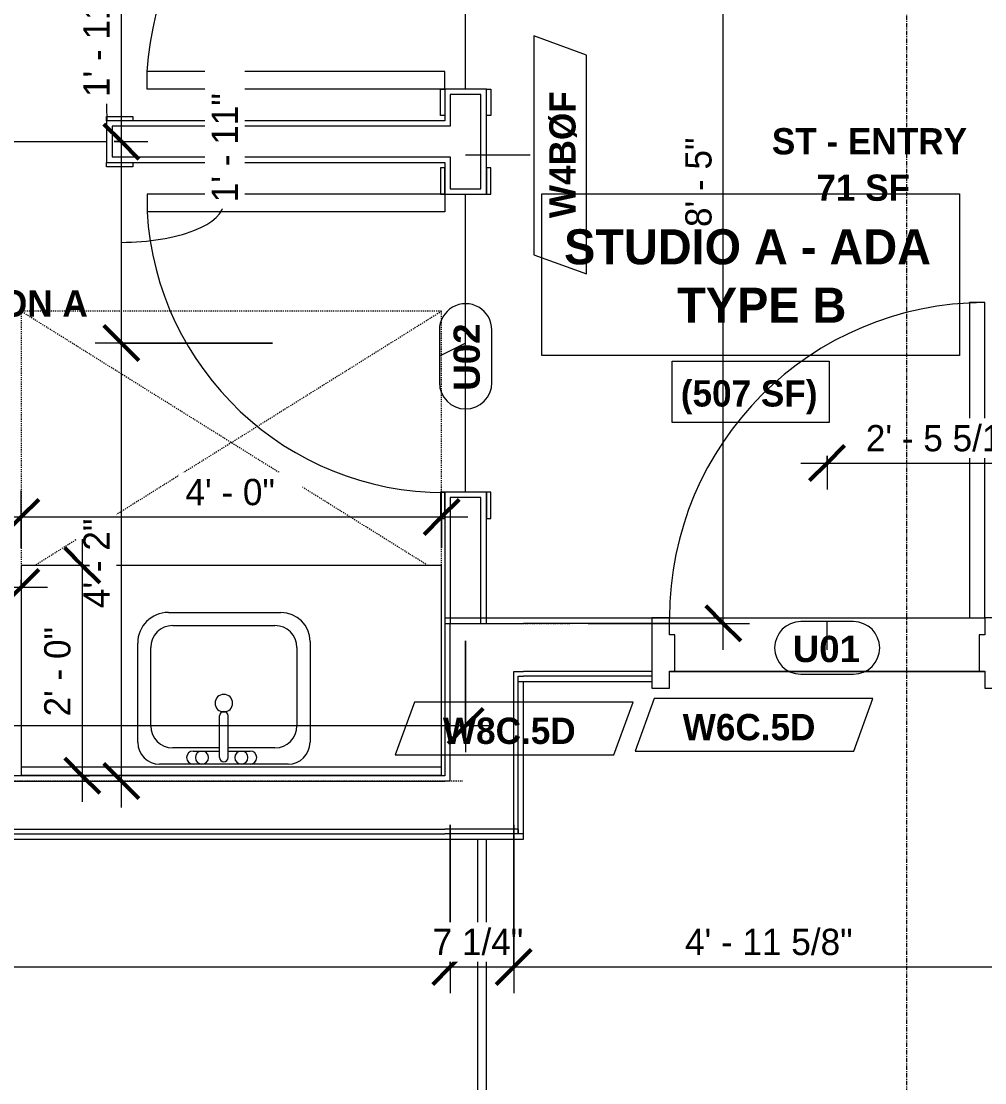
# Model space of a CAD drawing. Header units: inches. Extents: x -4058 to -1781, y 9814 to 12264.
# Drawn here: x -3255.5 to -3145.4, y 11690.3 to 11811.5 of the extents above; entities that cross this region are included whole.
import ezdxf

# ---------------------------------------------------------------- set-up
doc = ezdxf.new("R2010")
doc.units = ezdxf.units.IN
doc.header["$MEASUREMENT"] = 0
for name, pattern in [('Dash', [0.25, 0.125, -0.125]), ('Dash 3_32_', [0.1875, 0.09375, -0.09375]), ('Grid Line 1_2_', [0.875, 0.5, -0.125, 0.125, -0.125])]:
    doc.linetypes.add(name, pattern=pattern)
for name, color, linetype, lineweight in [('0-1', 7, 'Continuous', 5), ('0-3', 8, 'Continuous', 9), ('A-ANNO-DIMS', 211, 'Continuous', 9), ('A-ANNO-DIMS-32', 211, 'Continuous', 9), ('A-AREA-IDEN', 2, 'Continuous', 9), ('A-DETL-1', 90, 'Dash 3_32_', 9), ('A-DOOR-1', 7, 'Continuous', 9), ('A-DOOR-2', 31, 'Continuous', 9), ('A-DOOR-FRAM-1', 7, 'Continuous', 9), ('A-DOOR-IDEN', 31, 'Continuous', 9), ('A-FLOR-1', 7, 'Continuous', 9), ('A-FLOR-2', 192, 'Continuous', 9), ('A-GENM', 5, 'Continuous', 9), ('A-GENM-2', 147, 'Dash', 9), ('A-WALL-1', 7, 'Continuous', 9), ('A-WALL-2', 113, 'Continuous', 9), ('A-WALL-IDEN', 211, 'Continuous', 9), ('I-WALL-3', 7, 'Continuous', 9), ('P-SANR-FIXT', 6, 'Continuous', 9), ('Q-CASE', 31, 'Continuous', 9), ('S-GRID-1', 1, 'Grid Line 1_2_', 9)]:
    doc.layers.add(name, color=color, linetype=linetype, lineweight=lineweight)
doc.styles.add('Arial_B', font='arialbd.ttf', dxfattribs={"height": 3})
doc.styles.add('Century Gothic', font='ufonts.com_century-gothic.ttf', dxfattribs={"height": 3})
doc.styles.add('Century Gothic_B', font='GOTHICB.TTF', dxfattribs={"height": 3})
doc.styles.add('Century Gothic_B_1', font='GOTHICB.TTF', dxfattribs={"height": 4})
doc.dimstyles.new('MARKETING_DIMENSION', dxfattribs={"dimscale": 12, "dimtxt": 3.132505, "dimasz": 0.333333, "dimexe": 0.25, "dimexo": 0.166667, "dimgap": 0.041667, "dimtad": 1, "dimdec": 4, "dimrnd": 0.0625, "dimzin": 3, "dimdsep": 46, "dimlunit": 4, "dimtxsty": 'Century Gothic', "dimblk1": 'OBLIQUE', "dimblk2": 'OBLIQUE', "dimsah": 1, "dimcen": 0.09, "dimdle": 0.25, "dimazin": 0, "dimtfac": 1, "dimtdec": 4, "dimtix": 1, "dimtmove": 0, "dimatfit": 3, "dimfxl": 1, "dimtvp": 1, "dimtfill": 1, "dimfrac": 2, "dimtolj": 1, "dimtzin": 0, "dimarcsym": 2})
doc.dimstyles.new('THE_DIMENSION_STRING', dxfattribs={"dimscale": 12, "dimtxt": 3.132505, "dimasz": 0.333333, "dimexe": 0.25, "dimexo": 0.166667, "dimgap": 0.041667, "dimtad": 1, "dimdec": 4, "dimrnd": 0.0625, "dimzin": 3, "dimdsep": 46, "dimlunit": 4, "dimtxsty": 'Century Gothic', "dimblk1": 'OBLIQUE', "dimblk2": 'OBLIQUE', "dimsah": 1, "dimcen": 0.09, "dimdle": 0.25, "dimazin": 0, "dimtfac": 1, "dimtdec": 4, "dimtix": 1, "dimtmove": 0, "dimatfit": 3, "dimfxl": 1, "dimtvp": 1, "dimtfill": 1, "dimfrac": 2, "dimtolj": 1, "dimtzin": 0, "dimarcsym": 2})
doc.dimstyles.new('THE_DIMENSION_STRING_1', dxfattribs={"dimscale": 12, "dimtxt": 3.132505, "dimasz": 0.333333, "dimexe": 0.25, "dimexo": 0.166667, "dimgap": 0.041667, "dimtad": 1, "dimdec": 4, "dimrnd": 0.0625, "dimzin": 3, "dimdsep": 46, "dimlunit": 4, "dimtxsty": 'Century Gothic', "dimblk1": 'OBLIQUE', "dimblk2": 'OBLIQUE', "dimsah": 1, "dimcen": 0.09, "dimdle": 0.25, "dimazin": 0, "dimtfac": 1, "dimtdec": 4, "dimtix": 1, "dimtmove": 1, "dimatfit": 3, "dimfxl": 1, "dimtvp": 1, "dimtfill": 1, "dimfrac": 2, "dimtolj": 1, "dimtzin": 0, "dimarcsym": 2})
doc.dimstyles.new('THE_DIMENSION_STRING_2', dxfattribs={"dimscale": 12, "dimtxt": 3.132505, "dimasz": 0.333333, "dimexe": 0.25, "dimexo": 0.166667, "dimgap": 0.041667, "dimtad": 1, "dimdec": 4, "dimrnd": 0.0625, "dimzin": 3, "dimdsep": 46, "dimlunit": 4, "dimtxsty": 'Century Gothic', "dimblk1": 'OBLIQUE', "dimblk2": 'OBLIQUE', "dimsah": 1, "dimcen": 0.09, "dimdle": 0.25, "dimazin": 0, "dimtfac": 1, "dimtdec": 4, "dimtix": 1, "dimtmove": 0, "dimatfit": 3, "dimfxl": 1, "dimtvp": 1, "dimtfill": 1, "dimfrac": 2, "dimtolj": 1, "dimtzin": 0, "dimarcsym": 2})
doc.dimstyles.new('THE_DIMENSION_STRING_3', dxfattribs={"dimscale": 12, "dimtxt": 3.132505, "dimasz": 0.333333, "dimexe": 0.25, "dimexo": 0.166667, "dimgap": 0.041667, "dimtad": 1, "dimdec": 4, "dimrnd": 0.0625, "dimzin": 3, "dimdsep": 46, "dimlunit": 4, "dimtxsty": 'Century Gothic', "dimblk1": 'OBLIQUE', "dimblk2": 'OBLIQUE', "dimsah": 1, "dimcen": 0.09, "dimdle": 0.25, "dimazin": 0, "dimtfac": 1, "dimtdec": 4, "dimtix": 1, "dimtmove": 0, "dimatfit": 3, "dimfxl": 1, "dimtvp": 1, "dimtfill": 1, "dimfrac": 2, "dimtolj": 1, "dimtzin": 0, "dimarcsym": 2})
doc.dimstyles.new('THE_DIMENSION_STRING_4', dxfattribs={"dimscale": 12, "dimtxt": 3.132505, "dimasz": 0.333333, "dimexe": 0.25, "dimexo": 0.166667, "dimgap": 0.041667, "dimtad": 1, "dimdec": 4, "dimrnd": 0.0625, "dimzin": 3, "dimdsep": 46, "dimlunit": 4, "dimtxsty": 'Century Gothic', "dimblk1": 'OBLIQUE', "dimblk2": 'OBLIQUE', "dimsah": 1, "dimcen": 0.09, "dimdle": 0.25, "dimazin": 0, "dimtfac": 1, "dimtdec": 4, "dimtix": 1, "dimtmove": 0, "dimatfit": 3, "dimfxl": 1, "dimtvp": 1, "dimtfill": 1, "dimfrac": 2, "dimtolj": 1, "dimtzin": 0, "dimarcsym": 2})

# ---------------------------------------------------------------- blocks, each defined once
blk = doc.blocks.new('CTR - 1st Phase - Shell_rvt-1-UNIT PLANS - 2ND FLOOR')
at = {"layer": 'A-FLOR-1'}
for p, q in [((-3181.44, 11737.24), (-3145.44, 11737.24)), ((-3145.44, 11737.24), (-3181.44, 11737.24)), ((-3203.32, 11647.86), (-3203.32, 11718.11)), ((-3202.37, 11718.11), (-3202.37, 11647.86))]:
    blk.add_line(p, q, dxfattribs=at)
blk = doc.blocks.new('HOLLOW METAL - UNIT DOOR-2191978-UNIT PLANS - 2ND FLOOR')
at = {"layer": 'A-DOOR-1'}
for p, q in [((18, 39.875), (16.25, 39.875)), ((16.25, 39.875), (16.25, 3.875)), ((18, 3.875), (18, 39.875)), ((16.25, 3.875), (18, 3.875))]:
    blk.add_line(p, q, dxfattribs=at)
blk.add_arc((18, 3.875), 36, 90, 180, dxfattribs=at)
at = {"layer": 'A-DOOR-FRAM-1'}
for p, q in [((-18, 3.875), (-20, 3.875)), ((-20, 3.875), (-20, -4.125)), ((-18, 1.9375), (-18, 3.875)), ((18, 3.875), (18, 1.9375)), ((20, 3.875), (18, 3.875)), ((20, -4.125), (20, 3.875)), ((-17.375, 1.9375), (-18, 1.9375)), ((-17.375, -2.1875), (-17.375, 1.9375)), ((18, 1.9375), (17.375, 1.9375)), ((17.375, 1.9375), (17.375, -2.1875)), ((-18, -4.125), (-18, -2.1875)), ((-18, -2.1875), (-17.375, -2.1875)), ((17.375, -2.1875), (18, -2.1875)), ((18, -2.1875), (18, -4.125)), ((-20, -4.125), (-18, -4.125)), ((18, -4.125), (20, -4.125))]:
    blk.add_line(p, q, dxfattribs=at)
blk = doc.blocks.new('CTR - 1st Phase - Common Walls_rvt-1-UNIT PLANS - 2ND FLOOR')
at = {"layer": 'A-WALL-1'}
for p, q in [((-3206.47, 11742.74), (-3199.22, 11742.74)), ((-3206.47, 11724.74), (-3206.47, 11742.74)), ((-3199.22, 11742.74), (-3198.1, 11742.74)), ((-3183.44, 11742.74), (-3198.1, 11742.74)), ((-3199.22, 11737.24), (-3198.72, 11737.24)), ((-3199.22, 11719.24), (-3199.22, 11737.24)), ((-3198.72, 11737.24), (-3198.1, 11737.24)), ((-3183.44, 11737.24), (-3198.1, 11737.24)), ((-3198.72, 11736.11), (-3198.72, 11736.74)), ((-3198.72, 11736.74), (-3198.1, 11736.74)), ((-3198.72, 11736.11), (-3198.72, 11736.74)), ((-3198.72, 11736.11), (-3198.1, 11736.11)), ((-3198.72, 11719.24), (-3198.72, 11736.11)), ((-3183.44, 11736.74), (-3198.1, 11736.74)), ((-3334.91, 11724.74), (-3207.1, 11724.74)), ((-3206.47, 11724.74), (-3207.1, 11724.74)), ((-3342.04, 11719.24), (-3207.1, 11719.24)), ((-3342.04, 11718.74), (-3207.1, 11718.74)), ((-3206.47, 11719.24), (-3207.1, 11719.24)), ((-3198.72, 11718.74), (-3207.1, 11718.74)), ((-3199.22, 11719.24), (-3206.47, 11719.24)), ((-3198.72, 11719.24), (-3199.22, 11719.24)), ((-3198.72, 11719.24), (-3198.72, 11718.74)), ((-3198.72, 11718.74), (-3198.72, 11719.24)), ((-3198.1, 11718.74), (-3198.72, 11718.74))]:
    blk.add_line(p, q, dxfattribs=at)
at = {"layer": 'I-WALL-3'}
for p, q in [((-3207.1, 11743.36), (-3207.1, 11725.36)), ((-3206.47, 11743.36), (-3207.1, 11743.36)), ((-3198.1, 11743.36), (-3206.47, 11743.36)), ((-3183.44, 11743.36), (-3198.1, 11743.36)), ((-3198.1, 11736.11), (-3183.44, 11736.11)), ((-3198.1, 11718.74), (-3198.1, 11736.11)), ((-3207.1, 11725.36), (-3295.79, 11725.36)), ((-3198.1, 11718.11), (-3198.1, 11718.74)), ((-3342.54, 11718.11), (-3207.1, 11718.11)), ((-3207.1, 11718.11), (-3198.1, 11718.11))]:
    blk.add_line(p, q, dxfattribs=at)
at = {"layer": '0-3'}
blk.add_blockref('HOLLOW METAL - UNIT DOOR-2191978-UNIT PLANS - 2ND FLOOR', (-3163.44, 11739.49), dxfattribs=at)
blk = doc.blocks.new('SWING - SINGLE - FLUSH - SWING - FLUSH - 2-10 x 6-8 - PRIVACY-4202130-UNIT PLANS - 2ND FLOOR')
at = {"layer": 'A-DOOR-2'}
for p, q in [((-20, 2.37), (-20, 2.87)), ((-20, 2.87), (-17, 2.87)), ((-17, 2.87), (-17, 2.37)), ((17, 2.37), (17, 2.87)), ((17, 2.87), (20, 2.87)), ((20, 2.87), (20, 2.37)), ((-17, 2.37), (-20, 2.37)), ((20, 2.37), (17, 2.37)), ((-20, -2.38), (-17, -2.38)), ((-20, -2.88), (-20, -2.38)), ((-17, -2.38), (-17, -2.88)), ((15, -2.38), (15, -36.38)), ((17, -2.38), (15, -2.38)), ((17, -2.38), (17, -36.38)), ((17, -2.38), (20, -2.38)), ((17, -2.88), (17, -2.38)), ((20, -2.38), (20, -2.88)), ((-17, -2.88), (-20, -2.88)), ((20, -2.88), (17, -2.88)), ((17, -36.38), (15, -36.38))]:
    blk.add_line(p, q, dxfattribs=at)
blk.add_arc((17, -2.38), 34.07, 180, 266.6343, dxfattribs=at)
blk = doc.blocks.new('SWING - SINGLE - FLUSH - SWING - FLUSH - 2-10 x 6-8 - PRIVACY-4202132-UNIT PLANS - 2ND FLOOR')
at = {"layer": 'A-DOOR-2'}
for p, q in [((-20, 2.37), (-20, 2.87)), ((-20, 2.87), (-17, 2.87)), ((-17, 2.87), (-17, 2.37)), ((17, 2.37), (17, 2.87)), ((17, 2.87), (20, 2.87)), ((20, 2.87), (20, 2.37)), ((-17, 2.37), (-20, 2.37)), ((20, 2.37), (17, 2.37)), ((-20, -2.38), (-17, -2.38)), ((-20, -2.88), (-20, -2.38)), ((-17, -2.38), (-17, -2.88)), ((15, -2.38), (15, -36.38)), ((17, -2.38), (15, -2.38)), ((17, -2.38), (17, -36.38)), ((17, -2.38), (20, -2.38)), ((17, -2.88), (17, -2.38)), ((20, -2.38), (20, -2.88)), ((-17, -2.88), (-20, -2.88)), ((20, -2.88), (17, -2.88)), ((17, -36.38), (15, -36.38))]:
    blk.add_line(p, q, dxfattribs=at)
blk.add_arc((17, -2.38), 34.07, 180, 266.6343, dxfattribs=at)
blk = doc.blocks.new('M_Sink Vanity-Square - 500 x 440mm-1372835-UNIT PLANS - 2ND FLOOR')
at = {"layer": 'P-SANR-FIXT'}
for p, q in [((-5.72, 10.23), (7.14, 10.23)), ((-5.22, 8.73), (6.46, 8.73)), ((-9.22, -4.59), (-9.22, 6.73)), ((-7.72, -2.72), (-7.72, 6.23)), ((8.96, 6.23), (8.96, -2.72)), ((10.46, 6.91), (10.46, -4.59)), ((0.12, -6.33), (0.12, -1.59)), ((1.12, -6.33), (1.12, -1.59)), ((0.12, -5.22), (-5.22, -5.22)), ((-2.88, -5.59), (0.12, -5.59)), ((6.46, -5.22), (1.12, -5.22)), ((1.12, -5.59), (3.62, -5.59)), ((7.96, -7.09), (-6.72, -7.09)), ((3.62, -7.09), (-2.88, -7.09))]:
    blk.add_line(p, q, dxfattribs=at)
for centre, radius, start, end in [((-5.72, 6.73), 3.5, 90, 180), ((7.14, 6.91), 3.32, 360, 90), ((-5.22, 6.23), 2.5, 90, 180), ((6.46, 6.23), 2.5, 360, 90), ((0.62, -0.13), 1, 360, 180), ((0.62, -0.13), 1, 180, 0), ((0.62, -1.59), 0.5, 360, 180), ((-5.22, -2.72), 2.5, 180, 270), ((6.46, -2.72), 2.5, 270, 360), ((-6.72, -4.59), 2.5, 180, 270), ((7.96, -4.59), 2.5, 270, 0), ((-2.88, -6.34), 0.75, 90, 270), ((-1.88, -6.34), 0.75, 360, 180), ((2.62, -6.34), 0.75, 0, 180), ((3.62, -6.34), 0.75, 270, 90), ((-1.88, -6.34), 0.75, 180, 0), ((0.62, -6.33), 0.5, 180, 0), ((2.62, -6.34), 0.75, 180, 0)]:
    blk.add_arc(centre, radius, start, end, dxfattribs=at)
blk = doc.blocks.new('Bath Vanity - Bath Vanity 48_-3150017-UNIT PLANS - 2ND FLOOR')
at = {"layer": 'Q-CASE'}
for p, q in [((24.74, 24), (-23.26, 24)), ((-23.26, 24), (-23.26, 1)), ((24.74, 1), (24.74, 24))]:
    blk.add_line(p, q, dxfattribs=at)
blk = doc.blocks.new('ADA Clearances - 30_x48_-V34-UNIT PLANS - 2ND FLOOR')
at = {"layer": 'A-GENM-2'}
for p, q in [((-14, -22.41), (15, 24)), ((15, 24), (-14, 24)), ((15, -24), (15, 24)), ((15, -24), (-14, 22.41)), ((-14, -24), (-8.63, -24)), ((-5.63, -24), (15, -24))]:
    blk.add_line(p, q, dxfattribs=at)
blk = doc.blocks.new('BATHROOM MIRROR - BATHROOM MIRROR 48_-3123886-UNIT PLANS - 2ND FLOOR')
at = {"layer": 'Q-CASE'}
for p, q in [((-23.26, -23), (24.74, -23)), ((-23.26, -23), (-23.26, -24)), ((24.74, -24), (24.74, -23)), ((24.74, -24), (-23.26, -24))]:
    blk.add_line(p, q, dxfattribs=at)
blk = doc.blocks.new('SWING - SINGLE - FLUSH - SWING - FLUSH - 2-10 x 6-8 - PRIVACY-4202129-UNIT PLANS - 2ND FLOOR')
at = {"layer": 'A-DOOR-2'}
for p, q in [((15, 2.37), (15, 36.38)), ((17, 36.38), (15, 36.38)), ((17, 2.37), (17, 36.38)), ((-17, 2.87), (-20, 2.87)), ((-20, 2.87), (-20, 2.37)), ((-17, 2.37), (-17, 2.87)), ((20, 2.87), (17, 2.87)), ((17, 2.87), (17, 2.37)), ((20, 2.37), (20, 2.87)), ((-20, 2.37), (-17, 2.37)), ((17, 2.37), (15, 2.37)), ((17, 2.37), (20, 2.37)), ((-17, -2.38), (-20, -2.38)), ((-20, -2.38), (-20, -2.88)), ((-17, -2.88), (-17, -2.38)), ((20, -2.38), (17, -2.38)), ((17, -2.38), (17, -2.88)), ((20, -2.88), (20, -2.38)), ((-20, -2.88), (-17, -2.88)), ((17, -2.88), (20, -2.88))]:
    blk.add_line(p, q, dxfattribs=at)
blk.add_arc((17, 2.37), 34.07, 93.3657, 180, dxfattribs=at)
blk = doc.blocks.new('DIMBLOCK123-UNIT PLANS - 2ND FLOOR')
at = {"layer": 'A-ANNO-DIMS-32', "lineweight": 50}
for p, q in [((-3244.03, 11774.74), (-3246.03, 11776.74)), ((-3244.03, 11774.74), (-3242.03, 11772.74)), ((-3244.03, 11724.74), (-3246.03, 11726.74)), ((-3244.03, 11724.74), (-3242.03, 11722.74))]:
    blk.add_line(p, q, dxfattribs=at)
at = {"layer": 'A-ANNO-DIMS-32'}
for p, q in [((-3226.78, 11774.74), (-3247.03, 11774.74)), ((-3244.03, 11721.74), (-3244.03, 11774.74)), ((-3244.03, 11774.74), (-3226.78, 11774.74)), ((-3244.86, 11724.74), (-3241.03, 11724.74)), ((-3244.03, 11724.74), (-3244.86, 11724.74))]:
    blk.add_line(p, q, dxfattribs=at)
at = {"layer": 'A-ANNO-DIMS-32', "color": 0, "insert": (-3248.38, 11744.49), "char_height": 3, "width": 12.5897, "attachment_point": 1, "rotation": 90, "line_spacing_factor": 0.984502, "style": 'Century Gothic', "bg_fill": 3, "box_fill_scale": 1.25, "bg_fill_color": 256, "bg_fill_true_color": 13158600, "bg_fill_transparency": 0}
blk.add_mtext('4\' - 2"', dxfattribs=at)
blk = doc.blocks.new('_Oblique')
at = {"color": 0, "linetype": 'ByBlock', "lineweight": -2}
blk.add_line((-0.5, -0.5), (0.5, 0.5), dxfattribs=at)
blk = doc.blocks.new('DIMBLOCK124-UNIT PLANS - 2ND FLOOR')
at = {"layer": 'A-ANNO-DIMS-32', "lineweight": 50}
for p, q in [((-3244.03, 11797.74), (-3246.03, 11799.74)), ((-3244.03, 11797.74), (-3242.03, 11795.74)), ((-3244.03, 11774.74), (-3246.03, 11776.74)), ((-3244.03, 11774.74), (-3242.03, 11772.74))]:
    blk.add_line(p, q, dxfattribs=at)
at = {"layer": 'A-ANNO-DIMS-32'}
for p, q in [((-3244.86, 11797.74), (-3241.03, 11797.74)), ((-3244.03, 11797.74), (-3244.86, 11797.74)), ((-3244.03, 11774.74), (-3244.03, 11797.74)), ((-3226.78, 11774.74), (-3247.03, 11774.74)), ((-3244.03, 11774.74), (-3226.78, 11774.74))]:
    blk.add_line(p, q, dxfattribs=at)
blk.add_ellipse((-3244.03, 11790.82), major_axis=(-11.7, 0), ratio=0.391161, start_param=1.570796, end_param=3.141593, dxfattribs=at)
at = {"layer": 'A-ANNO-DIMS-32', "color": 0, "insert": (-3233.72, 11790.82), "char_height": 3, "width": 15.394, "attachment_point": 1, "rotation": 90, "line_spacing_factor": 0.984502, "style": 'Century Gothic', "bg_fill": 3, "box_fill_scale": 1.25, "bg_fill_color": 256, "bg_fill_true_color": 13158600, "bg_fill_transparency": 0}
blk.add_mtext('1\' - 11"', dxfattribs=at)
blk = doc.blocks.new('DIMBLOCK125-UNIT PLANS - 2ND FLOOR')
at = {"layer": 'A-ANNO-DIMS-32', "lineweight": 50}
for p, q in [((-3244.03, 11820.74), (-3246.03, 11822.74)), ((-3244.03, 11820.74), (-3242.03, 11818.74)), ((-3244.03, 11797.74), (-3246.03, 11799.74)), ((-3244.03, 11797.74), (-3242.03, 11795.74))]:
    blk.add_line(p, q, dxfattribs=at)
at = {"layer": 'A-ANNO-DIMS-32'}
for p, q in [((-3228.82, 11820.74), (-3247.03, 11820.74)), ((-3244.03, 11797.74), (-3244.03, 11820.74)), ((-3244.03, 11820.74), (-3228.82, 11820.74)), ((-3244.86, 11797.74), (-3241.03, 11797.74)), ((-3244.03, 11797.74), (-3244.86, 11797.74))]:
    blk.add_line(p, q, dxfattribs=at)
at = {"layer": 'A-ANNO-DIMS-32', "color": 0, "insert": (-3248.38, 11802.83), "char_height": 3, "width": 15.394, "attachment_point": 1, "rotation": 90, "line_spacing_factor": 0.984502, "style": 'Century Gothic', "bg_fill": 3, "box_fill_scale": 1.25, "bg_fill_color": 256, "bg_fill_true_color": 13158600, "bg_fill_transparency": 0}
blk.add_mtext('1\' - 11"', dxfattribs=at)
blk = doc.blocks.new('DIMBLOCK151-UNIT PLANS - 2ND FLOOR')
at = {"layer": 'A-ANNO-DIMS-32'}
for p, q in [((-3255.47, 11751.36), (-3255.47, 11757.9)), ((-3207.47, 11751.36), (-3207.47, 11757.9)), ((-3258.47, 11754.9), (-3204.47, 11754.9)), ((-3255.47, 11754.9), (-3255.47, 11751.36)), ((-3207.47, 11754.9), (-3207.47, 11751.36))]:
    blk.add_line(p, q, dxfattribs=at)
at = {"layer": 'A-ANNO-DIMS-32', "lineweight": 50}
for p, q in [((-3255.47, 11754.9), (-3253.47, 11756.9)), ((-3207.47, 11754.9), (-3205.47, 11756.9)), ((-3255.47, 11754.9), (-3257.47, 11752.9)), ((-3207.47, 11754.9), (-3209.47, 11752.9))]:
    blk.add_line(p, q, dxfattribs=at)
at = {"layer": 'A-ANNO-DIMS-32', "color": 0, "insert": (-3236.72, 11759.24), "char_height": 3, "width": 12.5897, "attachment_point": 1, "line_spacing_factor": 0.984502, "style": 'Century Gothic', "bg_fill": 3, "box_fill_scale": 1.25, "bg_fill_color": 256, "bg_fill_true_color": 13158600, "bg_fill_transparency": 0}
blk.add_mtext('4\' - 0"', dxfattribs=at)
blk = doc.blocks.new('DIMBLOCK152-UNIT PLANS - 2ND FLOOR')
at = {"layer": 'A-ANNO-DIMS-32', "lineweight": 50}
for p, q in [((-3248.51, 11749.36), (-3250.51, 11751.36)), ((-3248.51, 11749.36), (-3246.51, 11747.36)), ((-3248.51, 11725.36), (-3250.51, 11727.36)), ((-3248.51, 11725.36), (-3246.51, 11723.36))]:
    blk.add_line(p, q, dxfattribs=at)
at = {"layer": 'A-ANNO-DIMS-32'}
for p, q in [((-3248.51, 11752.36), (-3248.51, 11722.36)), ((-3247.68, 11749.36), (-3251.51, 11749.36)), ((-3248.51, 11749.36), (-3247.68, 11749.36)), ((-3247.68, 11725.36), (-3251.51, 11725.36)), ((-3248.51, 11725.36), (-3247.68, 11725.36))]:
    blk.add_line(p, q, dxfattribs=at)
at = {"layer": 'A-ANNO-DIMS-32', "color": 0, "insert": (-3252.85, 11732.12), "char_height": 3, "width": 12.5897, "attachment_point": 1, "rotation": 90, "line_spacing_factor": 0.984502, "style": 'Century Gothic', "bg_fill": 3, "box_fill_scale": 1.25, "bg_fill_color": 256, "bg_fill_true_color": 13158600, "bg_fill_transparency": 0}
blk.add_mtext('2\' - 0"', dxfattribs=at)
blk = doc.blocks.new('DIMBLOCK255-UNIT PLANS - 2ND FLOOR')
at = {"layer": 'A-ANNO-DIMS-32', "lineweight": 50}
for p, q in [((-3291.66, 11746.9), (-3289.66, 11748.9)), ((-3255.47, 11746.9), (-3253.47, 11748.9)), ((-3291.66, 11746.9), (-3293.66, 11744.9)), ((-3255.47, 11746.9), (-3257.47, 11744.9))]:
    blk.add_line(p, q, dxfattribs=at)
at = {"layer": 'A-ANNO-DIMS-32'}
for p, q in [((-3291.66, 11747.73), (-3291.66, 11743.9)), ((-3291.66, 11746.9), (-3291.66, 11747.73)), ((-3255.47, 11747.73), (-3255.47, 11743.9)), ((-3255.47, 11746.9), (-3255.47, 11747.73)), ((-3294.66, 11746.9), (-3252.47, 11746.9))]:
    blk.add_line(p, q, dxfattribs=at)
at = {"layer": 'A-ANNO-DIMS-32', "color": 0, "insert": (-3281.08, 11745.32), "char_height": 3, "width": 18.0194, "attachment_point": 1, "line_spacing_factor": 0.984502, "style": 'Century Gothic', "bg_fill": 3, "box_fill_scale": 1.25, "bg_fill_color": 256, "bg_fill_true_color": 13158600, "bg_fill_transparency": 0}
blk.add_mtext('33" MIN', dxfattribs=at)
at = {"layer": 'A-ANNO-DIMS-32', "color": 0, "insert": (-3283.81, 11751.24), "char_height": 3, "width": 24.5827, "attachment_point": 1, "line_spacing_factor": 0.984502, "style": 'Century Gothic', "bg_fill": 3, "box_fill_scale": 1.25, "bg_fill_color": 256, "bg_fill_true_color": 13158600, "bg_fill_transparency": 0}
blk.add_mtext('3\' - 0 3/16"', dxfattribs=at)
blk = doc.blocks.new('Wall Tag - Arch Wall-3956453-UNIT PLANS - 2ND FLOOR')
at = {"layer": 'A-WALL-IDEN'}
for p, q in [((-0.3561, 0.0937), (-0.4244, -0.0937)), ((0.4244, 0.0937), (-0.3561, 0.0937)), ((0.3561, -0.0937), (0.4244, 0.0937)), ((-0.4244, -0.0937), (0.3561, -0.0937))]:
    blk.add_line(p, q, dxfattribs=at)
blk = doc.blocks.new('Door Tag - Type Mark-2601225-UNIT PLANS - 2ND FLOOR')
at = {"layer": 'A-DOOR-IDEN'}
for p, q in [((0.09375, 0.09375), (-0.09375, 0.09375)), ((-0.09375, -0.09375), (0.09375, -0.09375))]:
    blk.add_line(p, q, dxfattribs=at)
for centre, start, end in [((-0.09375, 0), 90, 270), ((0.09375, 0), 270, 90)]:
    blk.add_arc(centre, 0.09375, start, end, dxfattribs=at)
blk = doc.blocks.new('DIMBLOCK383-UNIT PLANS - 2ND FLOOR')
at = {"layer": 'A-ANNO-DIMS-32'}
for p, q in [((-3175.3, 11739.74), (-3175.3, 11846.74)), ((-3179.72, 11843.74), (-3172.3, 11843.74)), ((-3175.3, 11843.74), (-3179.72, 11843.74)), ((-3190.72, 11742.74), (-3172.3, 11742.74)), ((-3175.3, 11742.74), (-3190.72, 11742.74))]:
    blk.add_line(p, q, dxfattribs=at)
at = {"layer": 'A-ANNO-DIMS-32', "lineweight": 50}
for p, q in [((-3175.3, 11843.74), (-3177.3, 11845.74)), ((-3175.3, 11843.74), (-3173.3, 11841.74)), ((-3175.3, 11742.74), (-3177.3, 11744.74)), ((-3175.3, 11742.74), (-3173.3, 11740.74))]:
    blk.add_line(p, q, dxfattribs=at)
at = {"layer": 'A-ANNO-DIMS-32', "color": 0, "insert": (-3179.64, 11787.99), "char_height": 3, "width": 12.5897, "attachment_point": 1, "rotation": 90, "line_spacing_factor": 0.984502, "style": 'Century Gothic', "bg_fill": 3, "box_fill_scale": 1.25, "bg_fill_color": 256, "bg_fill_true_color": 13158600, "bg_fill_transparency": 0}
blk.add_mtext('8\' - 5"', dxfattribs=at)
blk = doc.blocks.new('DIMBLOCK869-UNIT PLANS - 2ND FLOOR')
at = {"layer": 'A-ANNO-DIMS-32'}
for p, q in [((-3336.54, 11719.74), (-3336.54, 11700.54)), ((-3336.54, 11703.54), (-3336.54, 11719.74)), ((-3206.47, 11719.74), (-3206.47, 11700.54)), ((-3206.47, 11703.54), (-3206.47, 11719.74)), ((-3336.54, 11703.54), (-3206.47, 11703.54))]:
    blk.add_line(p, q, dxfattribs=at)
at = {"layer": 'A-ANNO-DIMS-32', "lineweight": 50}
for p, q in [((-3336.54, 11703.54), (-3334.54, 11705.54)), ((-3206.47, 11703.54), (-3204.47, 11705.54)), ((-3336.54, 11703.54), (-3338.54, 11701.54)), ((-3206.47, 11703.54), (-3208.47, 11701.54))]:
    blk.add_line(p, q, dxfattribs=at)
at = {"layer": 'A-ANNO-DIMS-32', "color": 0, "insert": (-3284.08, 11707.89), "char_height": 3, "width": 30.1914, "attachment_point": 1, "line_spacing_factor": 0.984502, "style": 'Century Gothic', "bg_fill": 3, "box_fill_scale": 1.25, "bg_fill_color": 256, "bg_fill_true_color": 13158600, "bg_fill_transparency": 0}
blk.add_mtext('10\' - 10 1/16"', dxfattribs=at)
blk = doc.blocks.new('DIMBLOCK870-UNIT PLANS - 2ND FLOOR')
at = {"layer": 'A-ANNO-DIMS-32'}
for p, q in [((-3206.47, 11719.74), (-3206.47, 11700.54)), ((-3206.47, 11703.54), (-3206.47, 11719.74)), ((-3199.22, 11719.74), (-3199.22, 11700.54)), ((-3199.22, 11703.54), (-3199.22, 11719.74)), ((-3206.47, 11703.54), (-3199.22, 11703.54))]:
    blk.add_line(p, q, dxfattribs=at)
at = {"layer": 'A-ANNO-DIMS-32', "lineweight": 50}
for p, q in [((-3206.47, 11703.54), (-3204.47, 11705.54)), ((-3199.22, 11703.54), (-3197.22, 11705.54)), ((-3206.47, 11703.54), (-3208.47, 11701.54)), ((-3199.22, 11703.54), (-3201.22, 11701.54))]:
    blk.add_line(p, q, dxfattribs=at)
at = {"layer": 'A-ANNO-DIMS-32', "color": 0, "insert": (-3208.49, 11707.89), "char_height": 3, "width": 13.5444, "attachment_point": 1, "line_spacing_factor": 0.984502, "style": 'Century Gothic', "bg_fill": 3, "box_fill_scale": 1.25, "bg_fill_color": 256, "bg_fill_true_color": 13158600, "bg_fill_transparency": 0}
blk.add_mtext('7 1/4"', dxfattribs=at)
blk = doc.blocks.new('DIMBLOCK871-UNIT PLANS - 2ND FLOOR')
at = {"layer": 'A-ANNO-DIMS-32'}
for p, q in [((-3139.62, 11737.74), (-3139.62, 11700.54)), ((-3139.62, 11703.54), (-3139.62, 11737.74)), ((-3199.22, 11719.74), (-3199.22, 11700.54)), ((-3199.22, 11703.54), (-3199.22, 11719.74)), ((-3199.22, 11703.54), (-3139.62, 11703.54))]:
    blk.add_line(p, q, dxfattribs=at)
at = {"layer": 'A-ANNO-DIMS-32', "lineweight": 50}
for p, q in [((-3199.22, 11703.54), (-3197.22, 11705.54)), ((-3139.62, 11703.54), (-3137.62, 11705.54)), ((-3199.22, 11703.54), (-3201.22, 11701.54)), ((-3139.62, 11703.54), (-3141.62, 11701.54))]:
    blk.add_line(p, q, dxfattribs=at)
at = {"layer": 'A-ANNO-DIMS-32', "color": 0, "insert": (-3179.67, 11707.89), "char_height": 3, "width": 24.5827, "attachment_point": 1, "line_spacing_factor": 0.984502, "style": 'Century Gothic', "bg_fill": 3, "box_fill_scale": 1.25, "bg_fill_color": 256, "bg_fill_true_color": 13158600, "bg_fill_transparency": 0}
blk.add_mtext('4\' - 11 5/8"', dxfattribs=at)
blk = doc.blocks.new('DIMBLOCK1080-UNIT PLANS - 2ND FLOOR')
at = {"layer": 'A-ANNO-DIMS-32', "lineweight": 50}
for p, q in [((-3163.44, 11761.04), (-3161.44, 11763.04)), ((-3134.12, 11761.04), (-3132.12, 11763.04)), ((-3163.44, 11761.04), (-3165.44, 11759.04)), ((-3134.12, 11761.04), (-3136.12, 11759.04))]:
    blk.add_line(p, q, dxfattribs=at)
at = {"layer": 'A-ANNO-DIMS-32'}
for p, q in [((-3166.44, 11761.04), (-3131.12, 11761.04)), ((-3163.44, 11761.87), (-3163.44, 11758.04)), ((-3163.44, 11761.04), (-3163.44, 11761.87)), ((-3134.12, 11761.87), (-3134.12, 11758.04)), ((-3134.12, 11761.04), (-3134.12, 11761.87))]:
    blk.add_line(p, q, dxfattribs=at)
at = {"layer": 'A-ANNO-DIMS-32', "color": 0, "insert": (-3159.02, 11765.39), "char_height": 3, "width": 24.5827, "attachment_point": 1, "line_spacing_factor": 0.984502, "style": 'Century Gothic', "bg_fill": 3, "box_fill_scale": 1.25, "bg_fill_color": 256, "bg_fill_true_color": 13158600, "bg_fill_transparency": 0}
blk.add_mtext('2\' - 5 5/16"', dxfattribs=at)
blk = doc.blocks.new('DIMBLOCK1472-UNIT PLANS - 2ND FLOOR')
at = {"layer": 'A-ANNO-DIMS-32'}
for p, q in [((-3204.72, 11740.74), (-3204.72, 11728.05)), ((-3204.72, 11731.05), (-3204.72, 11740.74)), ((-3338.72, 11730.22), (-3338.72, 11734.05)), ((-3201.72, 11731.05), (-3341.72, 11731.05)), ((-3338.72, 11731.05), (-3338.72, 11730.22))]:
    blk.add_line(p, q, dxfattribs=at)
at = {"layer": 'A-ANNO-DIMS-32', "lineweight": 50}
for p, q in [((-3338.72, 11731.05), (-3336.72, 11733.05)), ((-3204.72, 11731.05), (-3202.72, 11733.05)), ((-3338.72, 11731.05), (-3340.72, 11729.05)), ((-3204.72, 11731.05), (-3206.72, 11729.05))]:
    blk.add_line(p, q, dxfattribs=at)
at = {"layer": 'A-ANNO-DIMS-32', "color": 0, "insert": (-3278.14, 11735.39), "char_height": 3, "width": 15.394, "attachment_point": 1, "line_spacing_factor": 0.984502, "style": 'Century Gothic', "bg_fill": 3, "box_fill_scale": 1.25, "bg_fill_color": 256, "bg_fill_true_color": 13158600, "bg_fill_transparency": 0}
blk.add_mtext('11\' - 2"', dxfattribs=at)

msp = doc.modelspace()

# ---------------------------------------------------------------- linework, layer by layer
at = {"layer": 'A-DETL-1'}
for p, q in [((-3198.72374, 11742.7394), (-3192.72374, 11742.7394)), ((-3205.08554, 11724.7394), (-3332.75818, 11724.7394))]:
    msp.add_line(p, q, dxfattribs=at)
at = {"layer": 'A-DOOR-IDEN'}
msp.add_line((-3204.72374, 11774.7394), (-3207.72374, 11773.23255), dxfattribs=at)
at = {"layer": 'A-FLOR-2'}
for p, q in [((-3204.72374, 11803.7394), (-3204.72374, 11837.7394)), ((-3279.72374, 11797.7394), (-3245.72374, 11797.7394)), ((-3204.72374, 11757.7394), (-3204.72374, 11791.7394)), ((-3202.34874, 11743.36899), (-3147.18624, 11743.36899)), ((-3207.47374, 11725.36899), (-3207.09857, 11725.36899))]:
    msp.add_line(p, q, dxfattribs=at)
at = {"layer": 'A-WALL-2'}
for p, q in [((-3202.34874, 11803.7394), (-3207.09874, 11803.7394)), ((-3207.09874, 11803.7394), (-3207.09874, 11800.1144)), ((-3202.34874, 11791.7394), (-3202.34874, 11803.7394)), ((-3202.97374, 11803.1144), (-3206.47374, 11803.1144)), ((-3206.47374, 11803.1144), (-3206.47374, 11799.4894)), ((-3202.97374, 11792.3644), (-3202.97374, 11803.1144)), ((-3207.09874, 11800.1144), (-3245.72374, 11800.1144)), ((-3245.72374, 11800.1144), (-3245.72374, 11795.3644)), ((-3206.47374, 11799.4894), (-3245.09874, 11799.4894)), ((-3245.09874, 11799.4894), (-3245.09874, 11795.9894)), ((-3245.72374, 11795.3644), (-3207.09874, 11795.3644)), ((-3245.09874, 11795.9894), (-3206.47374, 11795.9894)), ((-3207.09874, 11795.3644), (-3207.09874, 11791.7394)), ((-3206.47374, 11795.9894), (-3206.47374, 11792.3644)), ((-3207.09874, 11791.7394), (-3202.34874, 11791.7394)), ((-3206.47374, 11792.3644), (-3202.97374, 11792.3644)), ((-3202.34874, 11757.7394), (-3207.09874, 11757.7394)), ((-3207.09874, 11757.7394), (-3207.09874, 11742.74399)), ((-3202.34874, 11742.74399), (-3202.34874, 11757.7394)), ((-3202.97374, 11757.1144), (-3206.47374, 11757.1144)), ((-3206.47374, 11757.1144), (-3206.47374, 11742.74399)), ((-3202.97374, 11742.74399), (-3202.97374, 11757.1144)), ((-3207.09874, 11742.74399), (-3202.34874, 11742.74399))]:
    msp.add_line(p, q, dxfattribs=at)
at = {"layer": 'A-WALL-IDEN'}
msp.add_line((-3204.72374, 11796.217), (-3197.34182, 11796.217), dxfattribs=at)

# ---------------------------------------------------------------- block references
at = {"layer": '0-1'}
for name in ['CTR - 1st Phase - Shell_rvt-1-UNIT PLANS - 2ND FLOOR', 'CTR - 1st Phase - Common Walls_rvt-1-UNIT PLANS - 2ND FLOOR']:
    msp.add_blockref(name, (0, 0), dxfattribs=at)
at = {"layer": 'A-DOOR-2'}
for name, p, rotation in [('SWING - SINGLE - FLUSH - SWING - FLUSH - 2-10 x 6-8 - PRIVACY-4202130-UNIT PLANS - 2ND FLOOR', (-3204.72374, 11820.7394), 270.0000000000333), ('SWING - SINGLE - FLUSH - SWING - FLUSH - 2-10 x 6-8 - PRIVACY-4202132-UNIT PLANS - 2ND FLOOR', (-3262.72374, 11797.7394), 180), ('SWING - SINGLE - FLUSH - SWING - FLUSH - 2-10 x 6-8 - PRIVACY-4202129-UNIT PLANS - 2ND FLOOR', (-3204.72374, 11774.7394), 90.00000000003335)]:
    msp.add_blockref(name, p, dxfattribs=dict(at, rotation=rotation))
at = {"layer": 'A-DOOR-IDEN', "xscale": 31.99999999999999, "yscale": 31.99999999999999, "zscale": 31.99999999999999, "rotation": 89.99999999999955}
msp.add_blockref('Door Tag - Type Mark-2601225-UNIT PLANS - 2ND FLOOR', (-3204.72374, 11773.23255), dxfattribs=at)
at = {"layer": 'A-GENM', "rotation": 89.999999999938}
msp.add_blockref('ADA Clearances - 30_x48_-V34-UNIT PLANS - 2ND FLOOR', (-3231.47374, 11763.36899), dxfattribs=at)
at = {"layer": 'A-WALL-IDEN', "xscale": 31.99999999999999, "yscale": 31.99999999999999, "zscale": 31.99999999999999, "rotation": 89.99999999999955}
msp.add_blockref('Wall Tag - Arch Wall-3956453-UNIT PLANS - 2ND FLOOR', (-3193.9238, 11796.217), dxfattribs=at)
at = {"layer": 'A-WALL-IDEN', "xscale": 31.99999999999999, "yscale": 31.99999999999999, "zscale": 31.99999999999999}
for p in [(-3199.18072, 11730.7394), (-3171.79874, 11731.15741)]:
    msp.add_blockref('Wall Tag - Arch Wall-3956453-UNIT PLANS - 2ND FLOOR', p, dxfattribs=at)
at = {"layer": 'P-SANR-FIXT'}
msp.add_blockref('M_Sink Vanity-Square - 500 x 440mm-1372835-UNIT PLANS - 2ND FLOOR', (-3232.95322, 11733.76814), dxfattribs=at)
at = {"layer": 'Q-CASE'}
for name, p in [('Bath Vanity - Bath Vanity 48_-3150017-UNIT PLANS - 2ND FLOOR', (-3232.21144, 11725.3644)), ('BATHROOM MIRROR - BATHROOM MIRROR 48_-3123886-UNIT PLANS - 2ND FLOOR', (-3232.21144, 11749.36899))]:
    msp.add_blockref(name, p, dxfattribs=at)

# ---------------------------------------------------------------- texts
at = {"layer": 'A-AREA-IDEN', "char_height": 3, "attachment_point": 1, "style": 'Century Gothic_B'}
for s, insert, width in [('ST - ENTRY', (-3169.74992, 11799.28148), 24.745), ('71 SF', (-3164.66646, 11793.98435), 12.423), ('ST - BATH - OPTION A', (-3290.65819, 11780.76959), 51.51)]:
    msp.add_mtext(s, dxfattribs=dict(at, insert=insert, width=width))
at = {"layer": 'A-DOOR-IDEN', "insert": (-3206.10359, 11769.30067), "char_height": 3, "width": 9.393, "attachment_point": 1, "rotation": 90, "style": 'Arial_B'}
msp.add_mtext('U02', dxfattribs=at)
at = {"layer": 'A-WALL-IDEN', "insert": (-3195.17134, 11789.00108), "char_height": 3, "width": 17.372, "attachment_point": 1, "rotation": 90, "style": 'Century Gothic_B'}
msp.add_mtext('W4BØF', dxfattribs=at)
at = {"layer": 'A-WALL-IDEN', "char_height": 3, "width": 19.594, "attachment_point": 1, "style": 'Century Gothic_B'}
for s, insert in [('W8C.5D', (-3207.31633, 11731.98693)), ('W6C.5D', (-3179.93434, 11732.40495))]:
    msp.add_mtext(s, dxfattribs=dict(at, insert=insert))

# ---------------------------------------------------------------- next in the draw order: dimensions: what is measured, and where the dimension line sits
at = {"layer": 'A-ANNO-DIMS'}
for base, p1, p2, dimstyle, override, picture, middle in [((-3175.29825, 11843.7394), (-3192.72374, 11742.7394), (-3181.72374, 11843.7394), 'THE_DIMENSION_STRING_2', {"dimpost": '<>', "dimfxl": 101.597244}, 'DIMBLOCK383-UNIT PLANS - 2ND FLOOR', (-3177.37371, 11793.2394)), ((-3244.03188, 11774.7394), (-3246.8603, 11724.7394), (-3224.78422, 11774.7394), 'THE_DIMENSION_STRING', {"dimpost": '<>', "dimfxl": 54.656686}, 'DIMBLOCK123-UNIT PLANS - 2ND FLOOR', (-3246.06961, 11749.7394))]:
    dim = msp.add_linear_dim(base=base, p1=p1, p2=p2, angle=90, dimstyle=dimstyle, override=override, dxfattribs=at)
    dim.commit()
    dim.dimension.update_dxf_attribs({"geometry": picture, "text_midpoint": middle})
dim = msp.add_linear_dim(base=(-3134.12374, 11761.04296), p1=(-3163.43624, 11763.87139), p2=(-3134.12374, 11763.87139), dimstyle='THE_DIMENSION_STRING_4', override={"dimpost": '<>', "dimfxl": 29.3125}, dxfattribs=at)
dim.commit()
dim.dimension.update_dxf_attribs({"geometry": 'DIMBLOCK1080-UNIT PLANS - 2ND FLOOR', "text_midpoint": (-3148.77999, 11763.28463)})

# ---------------------------------------------------------------- next in the draw order: linework, layer by layer
at = {"layer": 'A-AREA-IDEN', "flags": 128}
for points in [[(-3196.03674, 11791.79343), (-3148.33407, 11791.79343), (-3148.33407, 11773.34429), (-3196.03674, 11773.34429)], [(-3181.14761, 11772.66793), (-3163.2232, 11772.66793), (-3163.2232, 11765.66635), (-3181.14761, 11765.66635)]]:
    msp.add_lwpolyline(points, close=True, dxfattribs=at)

# ---------------------------------------------------------------- next in the draw order: texts
at = {"layer": 'A-AREA-IDEN', "attachment_point": 1}
for s, insert, char_height, width, style in [('STUDIO A - ADA', (-3193.47674, 11787.73343), 4, 51.51, 'Century Gothic_B_1'), ('TYPE B', (-3180.56008, 11781.06676), 4, 20.301, 'Century Gothic_B_1'), ('(507 SF)', (-3180.14761, 11770.50126), 3, 19.19, 'Century Gothic_B')]:
    msp.add_mtext(s, dxfattribs=dict(at, insert=insert, char_height=char_height, width=width, style=style))

# ---------------------------------------------------------------- next in the draw order: dimensions: what is measured, and where the dimension line sits
at = {"layer": 'A-ANNO-DIMS'}
dim = msp.add_linear_dim(base=(-3244.03188, 11797.7394), p1=(-3224.78422, 11774.7394), p2=(-3246.8603, 11797.7394), angle=90, dimstyle='THE_DIMENSION_STRING_1', override={"dimpost": '<>', "dimfxl": 31.880297}, dxfattribs=at)
dim.commit()
dim.dimension.update_dxf_attribs({"geometry": 'DIMBLOCK124-UNIT PLANS - 2ND FLOOR', "text_midpoint": (-3231.71778, 11798.51226), "dimtype": 160, "text_rotation": 90})
dim = msp.add_linear_dim(base=(-3207.47374, 11754.89761), p1=(-3255.47374, 11749.3644), p2=(-3207.47374, 11749.3644), angle=0, dimstyle='THE_DIMENSION_STRING', override={"dimpost": '<>', "dimfxl": 48}, dxfattribs=at)
dim.commit()
dim.dimension.update_dxf_attribs({"geometry": 'DIMBLOCK151-UNIT PLANS - 2ND FLOOR', "text_midpoint": (-3231.47374, 11756.97307)})
dim = msp.add_linear_dim(base=(-3206.47374, 11703.53988), p1=(-3336.53624, 11721.7394), p2=(-3206.47374, 11721.7394), dimstyle='THE_DIMENSION_STRING_3', override={"dimpost": '<>', "dimfxl": 130.0625}, dxfattribs=at)
dim.commit()
dim.dimension.update_dxf_attribs({"geometry": 'DIMBLOCK869-UNIT PLANS - 2ND FLOOR', "text_midpoint": (-3271.50499, 11705.78156)})

# ---------------------------------------------------------------- next in the draw order: dimensions: what is measured, and where the dimension line sits
for base, p1, p2, override, picture, middle in [((-3244.03188, 11820.7394), (-3246.8603, 11797.7394), (-3226.81633, 11820.7394), {"dimpost": '<>', "dimfxl": 30.508373}, 'DIMBLOCK125-UNIT PLANS - 2ND FLOOR', (-3246.03188, 11809.2394)), ((-3248.50504, 11725.3644), (-3245.67661, 11749.3644), (-3245.67661, 11725.3644), {"dimpost": '<>', "dimfxl": 24}, 'DIMBLOCK152-UNIT PLANS - 2ND FLOOR', (-3250.5805, 11737.3644))]:
    dim = msp.add_linear_dim(base=base, p1=p1, p2=p2, angle=90, dimstyle='THE_DIMENSION_STRING', override=override, dxfattribs=at)
    dim.commit()
    dim.dimension.update_dxf_attribs({"geometry": picture, "text_midpoint": middle})
dim = msp.add_linear_dim(base=(-3199.22374, 11703.53988), p1=(-3206.47374, 11721.7394), p2=(-3199.22374, 11721.7394), dimstyle='THE_DIMENSION_STRING_3', override={"dimpost": '<>', "dimfxl": 7.25}, dxfattribs=at)
dim.commit()
dim.dimension.update_dxf_attribs({"geometry": 'DIMBLOCK870-UNIT PLANS - 2ND FLOOR', "text_midpoint": (-3202.84874, 11705.78156)})

# ---------------------------------------------------------------- next in the draw order: dimensions: what is measured, and where the dimension line sits
dim = msp.add_linear_dim(base=(-3255.47374, 11746.89761), p1=(-3291.66124, 11749.72604), p2=(-3255.47374, 11749.72604), angle=0, text='<>\\X33" MIN', dimstyle='THE_DIMENSION_STRING', override={"dimpost": '<>', "dimfxl": 36.1875}, dxfattribs=at)
dim.commit()
dim.dimension.update_dxf_attribs({"geometry": 'DIMBLOCK255-UNIT PLANS - 2ND FLOOR', "text_midpoint": (-3273.56749, 11746.89761)})
dim = msp.add_linear_dim(base=(-3139.62374, 11703.53988), p1=(-3199.22374, 11721.7394), p2=(-3139.62374, 11739.7394), dimstyle='THE_DIMENSION_STRING_3', override={"dimpost": '<>', "dimfxl": 62.258815}, dxfattribs=at)
dim.commit()
dim.dimension.update_dxf_attribs({"geometry": 'DIMBLOCK871-UNIT PLANS - 2ND FLOOR', "text_midpoint": (-3169.42374, 11705.78156)})

# ---------------------------------------------------------------- next in the draw order: linework, layer by layer
at = {"layer": 'A-DOOR-IDEN'}
msp.add_line((-3163.43624, 11739.7394), (-3163.43624, 11742.9484), dxfattribs=at)
at = {"layer": 'S-GRID-1'}
msp.add_line((-3154.32374, 9814.0266), (-3154.32374, 12247.50061), dxfattribs=at)

# ---------------------------------------------------------------- next in the draw order: block references
at = {"layer": 'A-DOOR-IDEN', "xscale": 31.99999999999999, "yscale": 31.99999999999999, "zscale": 31.99999999999999}
msp.add_blockref('Door Tag - Type Mark-2601225-UNIT PLANS - 2ND FLOOR', (-3163.43624, 11739.9484), dxfattribs=at)

# ---------------------------------------------------------------- next in the draw order: texts
at = {"layer": 'A-DOOR-IDEN', "insert": (-3167.36812, 11741.32826), "char_height": 3, "width": 9.393, "attachment_point": 1, "style": 'Arial_B'}
msp.add_mtext('U01', dxfattribs=at)

# ---------------------------------------------------------------- next in the draw order: dimensions: what is measured, and where the dimension line sits
at = {"layer": 'A-ANNO-DIMS'}
dim = msp.add_linear_dim(base=(-3338.72374, 11731.04838), p1=(-3204.72374, 11742.74399), p2=(-3338.72374, 11728.21995), dimstyle='MARKETING_DIMENSION', override={"dimpost": '<>', "dimfxl": 134.78482}, dxfattribs=at)
dim.commit()
dim.dimension.update_dxf_attribs({"geometry": 'DIMBLOCK1472-UNIT PLANS - 2ND FLOOR', "text_midpoint": (-3271.72374, 11733.0861)})

doc.saveas('drawing.dxf')
